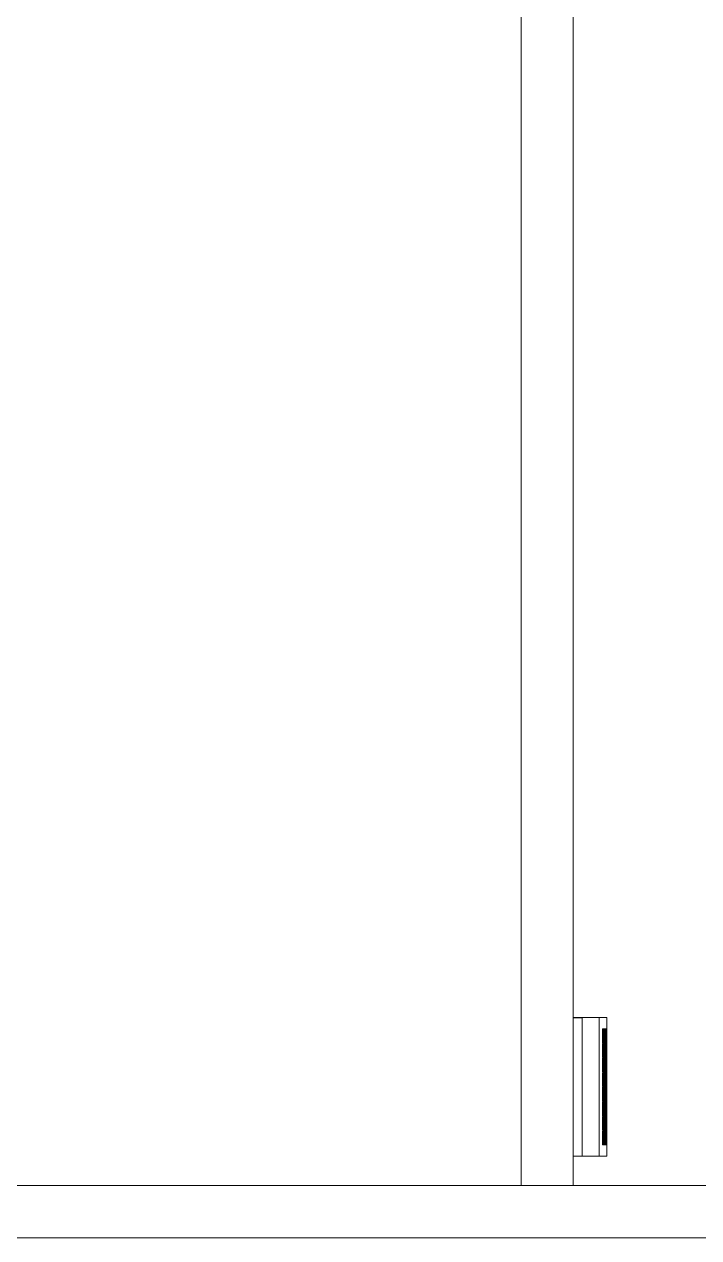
# Model space of a CAD drawing. Header units: millimetres. Extents: x -461 to 1315, y -154 to 152.
# Drawn here: x 1307.294 to 1309.235, y 25.444 to 28.936 of the extents above; entities that cross this region are included whole.
import ezdxf

# ---------------------------------------------------------------- set-up
doc = ezdxf.new("R2010")
doc.units = ezdxf.units.MM
doc.layers.add('A-WALL', color=253, linetype='Continuous', lineweight=15)
doc.layers.add('E-LITE', color=40, linetype='Continuous', lineweight=13)

# ---------------------------------------------------------------- blocks, each defined once
blk = doc.blocks.new('*U119')
at = {"layer": 'E-LITE'}
for p, q in [((1106.4, 1404.11), (1186.52, 1404.11)), ((1106.4, 1399.76), (1106.4, 1404.11)), ((1112.99, 1403.75), (1120.98, 1403.75)), ((1112.99, 1403.22), (1112.99, 1403.75)), ((1120.98, 1403.22), (1112.99, 1403.22)), ((1112.99, 1403.02), (1120.98, 1403.02)), ((1112.99, 1402.49), (1112.99, 1403.02)), ((1120.98, 1402.49), (1112.99, 1402.49)), ((1112.99, 1402.29), (1120.98, 1402.29)), ((1112.99, 1401.76), (1112.99, 1402.29)), ((1120.98, 1401.76), (1112.99, 1401.76)), ((1120.98, 1403.75), (1120.98, 1403.22)), ((1120.98, 1403.02), (1120.98, 1402.49)), ((1120.98, 1402.29), (1120.98, 1401.76)), ((1121.41, 1403.75), (1129.4, 1403.75)), ((1121.41, 1403.22), (1121.41, 1403.75)), ((1129.4, 1403.22), (1121.41, 1403.22)), ((1121.41, 1403.02), (1129.4, 1403.02)), ((1121.41, 1402.49), (1121.41, 1403.02)), ((1129.4, 1402.49), (1121.41, 1402.49)), ((1121.41, 1402.29), (1129.4, 1402.29)), ((1121.41, 1401.76), (1121.41, 1402.29)), ((1129.4, 1401.76), (1121.41, 1401.76)), ((1129.4, 1403.75), (1129.4, 1403.22)), ((1129.4, 1403.02), (1129.4, 1402.49)), ((1129.4, 1402.29), (1129.4, 1401.76)), ((1129.83, 1403.75), (1137.82, 1403.75)), ((1129.83, 1403.22), (1129.83, 1403.75)), ((1137.82, 1403.22), (1129.83, 1403.22)), ((1129.83, 1403.02), (1137.82, 1403.02)), ((1129.83, 1402.49), (1129.83, 1403.02)), ((1137.82, 1402.49), (1129.83, 1402.49)), ((1129.83, 1402.29), (1137.82, 1402.29)), ((1129.83, 1401.76), (1129.83, 1402.29)), ((1137.82, 1401.76), (1129.83, 1401.76)), ((1137.82, 1403.75), (1137.82, 1403.22)), ((1137.82, 1403.02), (1137.82, 1402.49)), ((1137.82, 1402.29), (1137.82, 1401.76)), ((1138.25, 1403.75), (1146.24, 1403.75)), ((1138.25, 1403.22), (1138.25, 1403.75)), ((1146.24, 1403.22), (1138.25, 1403.22)), ((1138.25, 1403.02), (1146.24, 1403.02)), ((1138.25, 1402.49), (1138.25, 1403.02)), ((1146.24, 1402.49), (1138.25, 1402.49)), ((1138.25, 1402.29), (1146.24, 1402.29)), ((1138.25, 1401.76), (1138.25, 1402.29)), ((1146.24, 1401.76), (1138.25, 1401.76)), ((1146.24, 1403.75), (1146.24, 1403.22)), ((1146.24, 1403.02), (1146.24, 1402.49)), ((1146.24, 1402.29), (1146.24, 1401.76)), ((1146.68, 1403.22), (1146.68, 1403.75)), ((1146.68, 1403.75), (1154.67, 1403.75)), ((1154.67, 1403.22), (1146.68, 1403.22)), ((1146.68, 1402.49), (1146.68, 1403.02)), ((1146.68, 1403.02), (1154.67, 1403.02)), ((1154.67, 1402.49), (1146.68, 1402.49)), ((1146.68, 1401.76), (1146.68, 1402.29)), ((1146.68, 1402.29), (1154.67, 1402.29)), ((1154.67, 1401.76), (1146.68, 1401.76)), ((1154.67, 1403.75), (1154.67, 1403.22)), ((1154.67, 1403.02), (1154.67, 1402.49)), ((1154.67, 1402.29), (1154.67, 1401.76)), ((1155.1, 1403.22), (1155.1, 1403.75)), ((1155.1, 1403.75), (1163.09, 1403.75)), ((1163.09, 1403.22), (1155.1, 1403.22)), ((1155.1, 1402.49), (1155.1, 1403.02)), ((1155.1, 1403.02), (1163.09, 1403.02)), ((1163.09, 1402.49), (1155.1, 1402.49)), ((1155.1, 1401.76), (1155.1, 1402.29)), ((1155.1, 1402.29), (1163.09, 1402.29)), ((1163.09, 1401.76), (1155.1, 1401.76)), ((1163.09, 1403.75), (1163.09, 1403.22)), ((1163.09, 1403.02), (1163.09, 1402.49)), ((1163.09, 1402.29), (1163.09, 1401.76)), ((1163.52, 1403.22), (1163.52, 1403.75)), ((1163.52, 1403.75), (1171.51, 1403.75)), ((1171.51, 1403.22), (1163.52, 1403.22)), ((1163.52, 1402.49), (1163.52, 1403.02)), ((1163.52, 1403.02), (1171.51, 1403.02)), ((1171.51, 1402.49), (1163.52, 1402.49)), ((1163.52, 1401.76), (1163.52, 1402.29)), ((1163.52, 1402.29), (1171.51, 1402.29)), ((1171.51, 1401.76), (1163.52, 1401.76)), ((1171.51, 1403.75), (1171.51, 1403.22)), ((1171.51, 1403.02), (1171.51, 1402.49)), ((1171.51, 1402.29), (1171.51, 1401.76)), ((1171.94, 1403.22), (1171.94, 1403.75)), ((1171.94, 1403.75), (1179.93, 1403.75)), ((1179.93, 1403.22), (1171.94, 1403.22)), ((1171.94, 1402.49), (1171.94, 1403.02)), ((1171.94, 1403.02), (1179.93, 1403.02)), ((1179.93, 1402.49), (1171.94, 1402.49)), ((1171.94, 1401.76), (1171.94, 1402.29)), ((1171.94, 1402.29), (1179.93, 1402.29)), ((1179.93, 1401.76), (1171.94, 1401.76)), ((1179.93, 1403.75), (1179.93, 1403.22)), ((1179.93, 1403.02), (1179.93, 1402.49)), ((1179.93, 1402.29), (1179.93, 1401.76)), ((1186.52, 1399.76), (1186.52, 1404.11)), ((1186.52, 1399.76), (1106.4, 1399.76)), ((1106.4, 1399.76), (1106.4, 1389.94)), ((1186.52, 1399.76), (1186.52, 1389.94)), ((1106.4, 1389.94), (1106.45, 1389.94)), ((1106.4, 1384.99), (1106.4, 1389.94)), ((1106.45, 1389.94), (1186.47, 1389.94)), ((1106.45, 1384.99), (1106.45, 1389.94)), ((1186.47, 1389.94), (1186.52, 1389.94)), ((1186.47, 1389.94), (1186.47, 1384.99)), ((1186.52, 1384.99), (1186.52, 1389.94)), ((1106.4, 1384.99), (1106.45, 1384.99)), ((1106.4, 1384.73), (1106.4, 1384.99)), ((1106.45, 1384.73), (1106.4, 1384.73)), ((1106.45, 1384.73), (1106.45, 1384.99)), ((1106.45, 1384.73), (1186.47, 1384.73)), ((1186.47, 1384.99), (1186.52, 1384.99)), ((1186.47, 1384.73), (1186.47, 1384.99)), ((1186.52, 1384.73), (1186.47, 1384.73)), ((1186.52, 1384.99), (1186.52, 1384.73))]:
    blk.add_line(p, q, dxfattribs=at)

msp = doc.modelspace()

# ---------------------------------------------------------------- linework, layer by layer
at = {"layer": 'A-WALL'}
for p, q in [((1308.7233, 25.5942, 0.072), (1308.7233, 35.5942, 0.072)), ((1308.7233, 25.5942, 0.072), (1308.7233, 35.5942, 0.072)), ((1308.8733, 29.9942, 0.072), (1308.8733, 27.7442, 0.072)), ((1308.8733, 25.5942, 0.072), (1308.8733, 29.9942, 0.072)), ((1308.8733, 29.9942, 0.072), (1308.8733, 27.7442, 0.072)), ((1308.8733, 25.5942, 0.072), (1308.8733, 29.9942, 0.072)), ((1308.8733, 27.5942, 0.072), (1308.8733, 25.5942, 0.072)), ((1308.8733, 27.5942, 0.072), (1308.8733, 25.5942, 0.072)), ((1290.2362, 25.5942, 0.072), (1311.4233, 25.5942, 0.072)), ((1290.2362, 25.5942, 0.072), (1311.4233, 25.5942, 0.072)), ((1308.8733, 25.5942, 0.072), (1311.4233, 25.5942, 0.072)), ((1308.8733, 25.5942, 0.072), (1311.4233, 25.5942, 0.072)), ((1281.8733, 25.4442, 0.072), (1311.6233, 25.4442, 0.072)), ((1281.8733, 25.4442, 0.072), (1311.6233, 25.4442, 0.072)), ((1281.8733, 25.4442, 0.072), (1311.6233, 25.4442, 0.072)), ((1281.8733, 25.4442, 0.072), (1311.6233, 25.4442, 0.072))]:
    msp.add_line(p, q, dxfattribs=at)

# ---------------------------------------------------------------- block references
at = {"layer": 'E-LITE', "xscale": 0.004982751380907579, "yscale": 0.004982751380907579, "zscale": 0.004982751380907579, "rotation": 270}
msp.add_blockref('*U119', (1301.9735, 31.5906, 0.072), dxfattribs=at)

doc.saveas('drawing.dxf')
